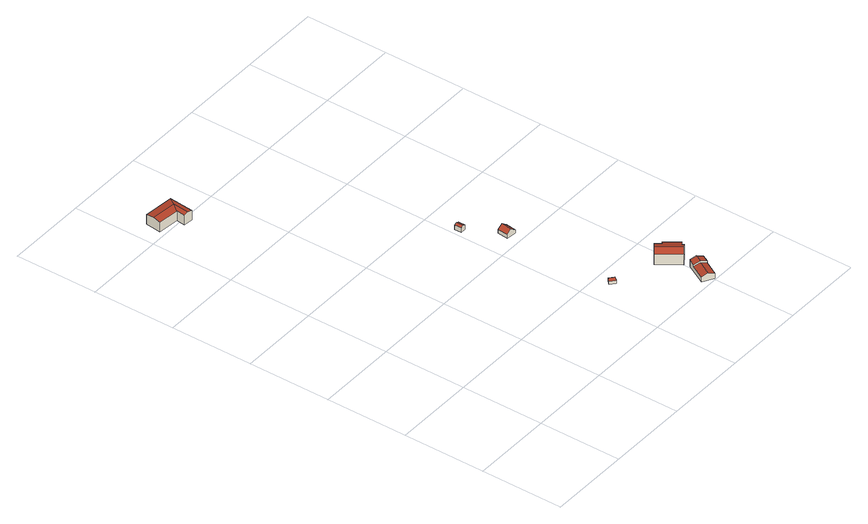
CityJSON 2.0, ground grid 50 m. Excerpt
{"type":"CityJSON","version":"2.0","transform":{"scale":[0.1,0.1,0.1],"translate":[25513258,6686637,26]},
"CityObjects":{
"building1":{"type":"Building","attributes":{"measuredHeight":6.45,"roofType":"1000","Katuosoite":"Puroniityntie 389","C_KAYTTARK":"011","Rakennuksen_tila":"voimassa","REPAIRED":"no","LowestRoof":42.19,"HighestRoof":42.19,"BREC_BuildingHeightNN":42.19,"BREC_RoofNames":"flat","Kayttotarkoitus":"Ei käyttömerkintää kartalla","VTJ_PRT":"100718484B","CODE":"121","Kerroksia":1,"GroundLevel":35.74,"RATU":53206,"TILA_KOODI":2,"KG_KRAKENN":2500206,"Kerrosala":174,"Valmistunut":"1982-01-01","Rakennusaine":"Puu","Integrate_LoD[1]":{"integrating_person":"vcdb_user","integration_date":"2016-10-28","matching_mode":1,"area_diff":0,"area_diff_filter":10,"overlap_DB_to_file":100,"overlap_file_to_DB":100,"overlap_filter":89}},"address":[{"CountryName":"Finland","LocalityName":"Helsinki"}],"geometry":[{"type":"Solid","lod":"2","boundaries":[[[[0,1,2,3,4,5]],[[6,3,2,7,8]],[[9,0,5,10,11]],[[1,0,9,12,13]],[[7,2,1,13]],[[10,5,4,14]],[[4,3,6,15,14]],[[12,9,11,16]],[[12,16,8,7,13]],[[16,11,10,14,15]],[[16,15,6,8]]]],"semantics":{"surfaces":[{"type":"GroundSurface","ZMinASL":35.74,"ZMin":0,"Area":211.37},{"type":"WallSurface","ZMax":6.16,"Area":79.3,"ZMinASL":35.74,"ZMin":0,"ZMaxASL":41.9},{"type":"WallSurface","ZMax":6.04,"Area":91.77,"ZMinASL":35.74,"ZMin":0,"ZMaxASL":41.78},{"type":"WallSurface","ZMax":6.94,"Area":36.53,"ZMinASL":35.74,"ZMin":0,"ZMaxASL":42.68},{"type":"WallSurface","ZMax":6.18,"Area":33.22,"ZMinASL":35.74,"ZMin":0,"ZMaxASL":41.92},{"type":"WallSurface","ZMax":6.04,"Area":111.76,"ZMinASL":35.74,"ZMin":0,"ZMaxASL":41.78},{"type":"WallSurface","ZMax":6.94,"Area":63.45,"ZMinASL":35.74,"ZMin":0,"ZMaxASL":42.68},{"type":"RoofSurface","ZMax":6.94,"ZMinASL":41.78,"ZMin":6.04,"Area":39.76,"ZMaxASL":42.68,"RoofPitch":73.52,"RoofOrientation":95.64},{"type":"RoofSurface","ZMax":6.94,"ZMinASL":41.86,"ZMin":6.12,"Area":21.35,"ZMaxASL":42.68,"RoofPitch":73.52,"RoofOrientation":275.65},{"type":"RoofSurface","ZMax":6.94,"ZMinASL":41.78,"ZMin":6.04,"Area":88.25,"ZMaxASL":42.68,"RoofPitch":79.98,"RoofOrientation":5.46},{"type":"RoofSurface","ZMax":6.94,"ZMinASL":41.86,"ZMin":6.12,"Area":66.88,"ZMaxASL":42.68,"RoofPitch":79.98,"RoofOrientation":185.46}],"values":[[0,1,2,3,4,5,6,7,8,9,10]]}}]},
"building2":{"type":"Building","attributes":{"measuredHeight":1.97,"roofType":"1000","CODE":"220","REPAIRED":"no","GroundLevel":27.4,"LowestRoof":29.38,"HighestRoof":29.38,"BREC_BuildingHeightNN":29.38,"Integrate_LoD[1]":{"integrating_person":"vcdb_user","integration_date":"2016-10-28","matching_mode":1,"area_diff":0,"area_diff_filter":10,"overlap_DB_to_file":100,"overlap_file_to_DB":100,"overlap_filter":89},"BREC_RoofNames":"flat"},"address":[{"CountryName":"Finland","LocalityName":"Helsinki"}],"geometry":[{"type":"Solid","lod":"2","boundaries":[[[[17,18,19,20]],[[21,22,23,24]],[[24,23,18,17]],[[23,22,19,18]],[[22,21,20,19]],[[21,24,17,20]]]],"semantics":{"surfaces":[{"type":"GroundSurface","ZMinASL":27.4,"ZMin":0,"Area":10.81},{"type":"RoofSurface","ZMax":1.97,"ZMinASL":29.38,"ZMin":1.97,"Area":10.81,"ZMaxASL":29.38,"RoofPitch":90,"RoofOrientation":-1},{"type":"WallSurface","ZMax":1.97,"Area":7.39,"ZMinASL":27.4,"ZMin":0,"ZMaxASL":29.38},{"type":"WallSurface","ZMax":1.97,"Area":5.7,"ZMinASL":27.4,"ZMin":0,"ZMaxASL":29.38}],"values":[[0,1,2,3,2,3]]}}]},
"building3":{"type":"Building","attributes":{"measuredHeight":3.23,"roofType":"1000","Katuosoite":"Puroniityntie 381","C_KAYTTARK":"941","Rakennuksen_tila":"voimassa","REPAIRED":"no","LowestRoof":36.46,"HighestRoof":36.46,"BREC_BuildingHeightNN":36.46,"Tilavuus":25,"BREC_RoofNames":"flat","Kayttotarkoitus":"Muu käyttötarkoitus","VTJ_PRT":"1007184829","CODE":"111","Kerroksia":1,"GroundLevel":33.24,"RATU":53204,"TILA_KOODI":2,"Kokonaisala":13,"KG_KRAKENN":2500204,"Kerrosala":13,"Valmistunut":"1988-04-01","Rakennusaine":"Puu","Integrate_LoD[1]":{"integrating_person":"vcdb_user","integration_date":"2016-10-28","matching_mode":1,"area_diff":0,"area_diff_filter":10,"overlap_DB_to_file":100,"overlap_file_to_DB":100,"overlap_filter":89}},"address":[{"CountryName":"Finland","LocalityName":"Helsinki"}],"geometry":[{"type":"Solid","lod":"2","boundaries":[[[[25,26,27,28]],[[29,30,26,25]],[[31,28,27,32]],[[33,30,29,34]],[[34,29,25,28,31]],[[32,27,26,30,33]],[[32,33,34,31]]]],"semantics":{"surfaces":[{"type":"RoofSurface","ZMax":3.57,"ZMinASL":36.13,"ZMin":2.89,"Area":7.07,"ZMaxASL":36.8,"RoofPitch":65.77,"RoofOrientation":270.87},{"type":"RoofSurface","ZMax":3.57,"ZMinASL":35.99,"ZMin":2.76,"Area":8.49,"ZMaxASL":36.8,"RoofPitch":65.77,"RoofOrientation":90.87},{"type":"WallSurface","ZMax":2.89,"Area":12.43,"ZMinASL":33.24,"ZMin":0,"ZMaxASL":36.13},{"type":"WallSurface","ZMax":2.76,"Area":11.85,"ZMinASL":33.24,"ZMin":0,"ZMaxASL":35.99},{"type":"WallSurface","ZMax":3.57,"Area":10.53,"ZMinASL":33.24,"ZMin":0,"ZMaxASL":36.8},{"type":"GroundSurface","ZMinASL":33.24,"ZMin":0,"Area":14.19}],"values":[[0,1,2,3,4,4,5]]}}]},
"building4":{"type":"Building","attributes":{"measuredHeight":3.65,"roofType":"1000","Katuosoite":"Puroniityntie 381","C_KAYTTARK":"041","Rakennuksen_tila":"voimassa","REPAIRED":"no","LowestRoof":37.43,"HighestRoof":37.43,"BREC_BuildingHeightNN":37.43,"Tilavuus":97,"BREC_RoofNames":"flat","Kayttotarkoitus":"Asuinrakennus","VTJ_PRT":"100718483A","CODE":"111","Kerroksia":1,"GroundLevel":33.78,"RATU":53205,"TILA_KOODI":2,"Kokonaisala":40,"KG_KRAKENN":2500205,"Kerrosala":33,"Valmistunut":"1988-04-01","Rakennusaine":"Puu","Integrate_LoD[1]":{"integrating_person":"vcdb_user","integration_date":"2016-10-28","matching_mode":1,"area_diff":0,"area_diff_filter":10,"overlap_DB_to_file":100,"overlap_file_to_DB":100,"overlap_filter":89}},"address":[{"CountryName":"Finland","LocalityName":"Helsinki"}],"geometry":[{"type":"Solid","lod":"2","boundaries":[[[[35,36,37,38]],[[39,40,36,35]],[[41,38,37,42]],[[43,40,39,44]],[[44,39,35,38,41]],[[42,37,36,40,43]],[[42,43,44,41]]]],"semantics":{"surfaces":[{"type":"RoofSurface","ZMax":4.58,"ZMinASL":36.25,"ZMin":2.47,"Area":23.1,"ZMaxASL":38.36,"RoofPitch":52.96,"RoofOrientation":275.4},{"type":"RoofSurface","ZMax":4.58,"ZMinASL":35.83,"ZMin":2.05,"Area":27.75,"ZMaxASL":38.36,"RoofPitch":52.96,"RoofOrientation":95.4},{"type":"WallSurface","ZMax":2.47,"Area":16.31,"ZMinASL":33.78,"ZMin":0,"ZMaxASL":36.25},{"type":"WallSurface","ZMax":2.05,"Area":13.51,"ZMinASL":33.78,"ZMin":0,"ZMaxASL":35.83},{"type":"WallSurface","ZMax":4.58,"Area":20.97,"ZMinASL":33.78,"ZMin":0,"ZMaxASL":38.36},{"type":"GroundSurface","ZMinASL":33.78,"ZMin":0,"Area":40.59}],"values":[[0,1,2,3,4,4,5]]}}]},
"building5":{"type":"Building","attributes":{"measuredHeight":4.16,"roofType":"1000","Katuosoite":"Puroniityntie 369","C_KAYTTARK":"162","Rakennuksen_tila":"voimassa","REPAIRED":"no","LowestRoof":30.38,"HighestRoof":30.38,"BREC_BuildingHeightNN":30.38,"Tilavuus":192,"BREC_RoofNames":"flat","Kayttotarkoitus":"Ei käyttömerkintää kartalla","VTJ_PRT":"102423499U","CODE":"121","Kerroksia":1,"GroundLevel":26.21,"RATU":53197,"TILA_KOODI":2,"Kokonaisala":62,"KG_KRAKENN":2500197,"Kerrosala":62,"Valmistunut":"1998-03-01","Rakennusaine":"Betoni tai kevytbetoni","Integrate_LoD[1]":{"integrating_person":"vcdb_user","integration_date":"2016-10-28","matching_mode":1,"area_diff":0,"area_diff_filter":10,"overlap_DB_to_file":100,"overlap_file_to_DB":100,"overlap_filter":89}},"address":[{"CountryName":"Finland","LocalityName":"Helsinki"}],"geometry":[{"type":"Solid","lod":"2","boundaries":[[[[45,46,47,48]],[[49,50,46,45]],[[51,52,53,54]],[[55,56,52,51]],[[57,58,59,60]],[[46,50,55,51,54,47]],[[60,59,53,52,56]],[[57,60,56,55,50,49]],[[58,57,49,45,48]],[[59,58,48,47,54,53]]]],"semantics":{"surfaces":[{"type":"RoofSurface","ZMax":4.62,"ZMinASL":29.27,"ZMin":3.06,"Area":40.49,"ZMaxASL":30.83,"RoofPitch":67.84,"RoofOrientation":298.89},{"type":"RoofSurface","ZMax":4.62,"ZMinASL":29.28,"ZMin":3.07,"Area":40.48,"ZMaxASL":30.83,"RoofPitch":67.85,"RoofOrientation":118.89},{"type":"RoofSurface","ZMax":5.72,"ZMinASL":30.45,"ZMin":4.24,"Area":18.79,"ZMaxASL":31.93,"RoofPitch":68.61,"RoofOrientation":298.89},{"type":"RoofSurface","ZMax":5.72,"ZMinASL":30.44,"ZMin":4.23,"Area":19.13,"ZMaxASL":31.93,"RoofPitch":68.61,"RoofOrientation":118.89},{"type":"GroundSurface","ZMinASL":26.21,"ZMin":0,"Area":110.3},{"type":"WallSurface","ZMax":5.72,"Area":8.57,"ZMinASL":29.28,"ZMin":3.07,"ZMaxASL":31.93},{"type":"WallSurface","ZMax":5.72,"Area":37.65,"ZMinASL":26.21,"ZMin":0,"ZMaxASL":31.93},{"type":"WallSurface","ZMax":4.23,"Area":50.12,"ZMinASL":26.21,"ZMin":0,"ZMaxASL":30.44},{"type":"WallSurface","ZMax":4.62,"Area":29.35,"ZMinASL":26.21,"ZMin":0,"ZMaxASL":30.83},{"type":"WallSurface","ZMax":4.25,"Area":49.89,"ZMinASL":26.21,"ZMin":0,"ZMaxASL":30.46}],"values":[[0,1,2,3,4,5,6,7,8,9]]}}]},
"building6":{"type":"Building","attributes":{"measuredHeight":7.44,"roofType":"1000","Katuosoite":"Puroniityntie 369","C_KAYTTARK":"011","Rakennuksen_tila":"voimassa","REPAIRED":"no","LowestRoof":35.63,"HighestRoof":35.63,"BREC_BuildingHeightNN":35.63,"Tilavuus":677,"BREC_RoofNames":"flat","Kayttotarkoitus":"Ei käyttömerkintää kartalla","VTJ_PRT":"102423498T","CODE":"121","Kerroksia":1,"GroundLevel":28.19,"RATU":53196,"TILA_KOODI":2,"Kokonaisala":244,"KG_KRAKENN":2500196,"Kerrosala":204,"Valmistunut":"1994-04-01","Rakennusaine":"Betoni tai kevytbetoni","Integrate_LoD[1]":{"integrating_person":"vcdb_user","integration_date":"2016-10-28","matching_mode":1,"area_diff":0,"area_diff_filter":10,"overlap_DB_to_file":100,"overlap_file_to_DB":100,"overlap_filter":89}},"address":[{"CountryName":"Finland","LocalityName":"Helsinki"}],"geometry":[{"type":"Solid","lod":"2","boundaries":[[[[61,62,63,64]],[[62,65,66,67,68,69,70,63]],[[71,61,64,72]],[[73,70,69,74]],[[74,69,68,75]],[[75,68,67,76]],[[76,67,66,77]],[[77,66,65,78]],[[78,65,62,61,71]],[[72,64,63,70,73]],[[72,73,74,75,76,77,78,71]]]],"semantics":{"surfaces":[{"type":"RoofSurface","ZMax":8.56,"ZMinASL":34.95,"ZMin":6.76,"Area":75.16,"ZMaxASL":36.75,"RoofPitch":68.09,"RoofOrientation":234.13},{"type":"RoofSurface","ZMax":8.56,"ZMinASL":33.66,"ZMin":5.47,"Area":110.9,"ZMaxASL":36.75,"RoofPitch":68.09,"RoofOrientation":54.19},{"type":"WallSurface","ZMax":6.76,"Area":105.35,"ZMinASL":28.19,"ZMin":0,"ZMaxASL":34.95},{"type":"WallSurface","ZMax":6.65,"Area":27.75,"ZMinASL":28.19,"ZMin":0,"ZMaxASL":34.84},{"type":"WallSurface","ZMax":6.62,"Area":17.19,"ZMinASL":28.19,"ZMin":0,"ZMaxASL":34.8},{"type":"WallSurface","ZMax":5.48,"Area":56.21,"ZMinASL":28.19,"ZMin":0,"ZMaxASL":33.66},{"type":"WallSurface","ZMax":7.1,"Area":25.33,"ZMinASL":28.19,"ZMin":0,"ZMaxASL":35.28},{"type":"WallSurface","ZMax":7.1,"Area":8.07,"ZMinASL":28.19,"ZMin":0,"ZMaxASL":35.28},{"type":"WallSurface","ZMax":8.56,"Area":63.22,"ZMinASL":28.19,"ZMin":0,"ZMaxASL":36.75},{"type":"WallSurface","ZMax":8.56,"Area":70.48,"ZMinASL":28.19,"ZMin":0,"ZMaxASL":36.75},{"type":"GroundSurface","ZMinASL":28.19,"ZMin":0,"Area":172.62}],"values":[[0,1,2,3,4,5,6,7,8,9,10]]}}]}
},
"vertices":[
[188,2390,97],[132,2396,97],[137,2449,97],[8,2462,97],[19,2558,97],[203,2541,97],[8,2462,159],[137,2449,159],[135,2449,159],[188,2390,158],[203,2541,158],[203,2540,158],[158,2393,167],[132,2396,159],[19,2558,158],[13,2508,167],[168,2493,167],
[1149,429,14],[1177,404,14],[1158,382,14],[1130,407,14],[1130,407,34],[1158,382,34],[1177,404,34],[1149,429,34],
[976,1233,108],[976,1276,108],[961,1276,101],[961,1233,101],[994,1233,100],[994,1276,100],[961,1233,72],[961,1276,72],[994,1276,72],[994,1233,72],
[1087,1006,124],[1093,1071,124],[1065,1074,103],[1059,1008,103],[1120,1002,98],[1127,1068,98],[1059,1008,78],[1065,1074,78],[1127,1068,78],[1120,1002,78],
[1477,28,48],[1524,114,48],[1492,133,33],[1443,47,33],[1510,9,33],[1558,95,33],[1524,114,59],[1547,155,59],[1514,173,45],[1492,133,44],[1558,95,44],[1580,137,44],[1510,9,2],[1443,47,2],[1514,173,2],[1580,137,2],
[1483,189,90],[1519,215,107],[1428,341,108],[1392,315,89],[1550,236,93],[1542,245,93],[1574,270,77],[1514,353,77],[1492,335,88],[1467,369,88],[1483,189,22],[1392,315,22],[1467,369,22],[1492,335,22],[1514,353,22],[1574,270,22],[1542,245,22],[1550,236,22]
]}
